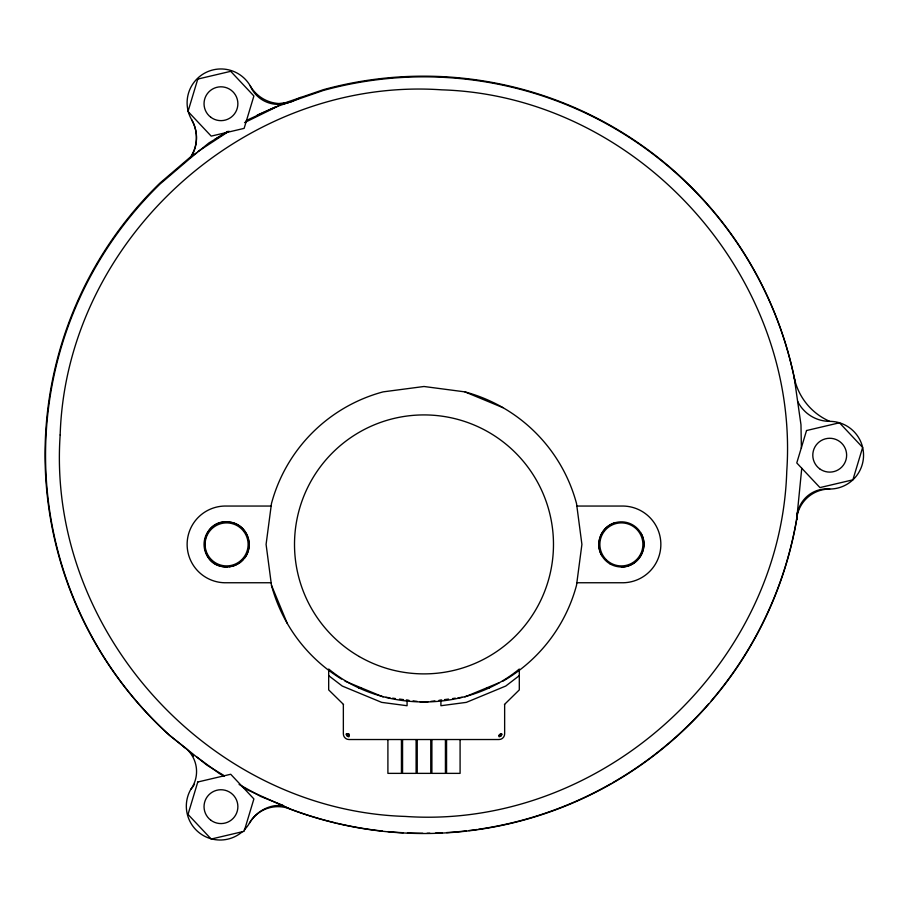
<?xml version="1.0" encoding="UTF-8"?>
<svg xmlns="http://www.w3.org/2000/svg" width="909" height="909" viewBox="0 0 909 909"><rect width="100%" height="100%" fill="white"/><g stroke="black" fill="none" stroke-linecap="round" stroke-linejoin="round"><path stroke-width="1.36" d="M797.341 512.596L796.579 519.539A33.247 33.247 0 0 1 829.712 489.031A33.838 33.838 0 0 0 863.55 455.193A33.838 33.838 0 0 0 829.712 421.356A61.233 61.233 0 0 1 794.239 377.689A378.326 378.326 0 0 0 323.309 90.468L275.495 107.023L257.236 115.091M501.723 734.62L501.825 733.893L500.461 733.893L499.734 734.62L500.995 735.881L499.007 736.71L499.371 734.983L500.995 735.881L501.723 734.62L500.461 733.893L501.45 735.301L499.734 734.62M224.387 775.786L206.957 765.162L169.813 735.529A378.326 378.326 0 0 1 160.041 184.038L190.288 158.2L193.992 150.542A35.724 35.724 0 0 0 191.64 119.715A33.838 33.838 0 0 1 204.025 73.493A33.838 33.838 0 0 1 250.248 85.878A30.236 30.236 0 0 0 289.528 102.115M347.533 733.893L346.545 735.301L348.261 734.62L347.579 736.335L348.988 736.71L348.988 733.893L346.17 733.893L347.579 736.335L348.988 735.347L347.533 733.893L346.261 734.62M348.261 736.62L348.988 735.347M244.385 558.296C254.747 545.832 246.828 524.607 230.716 522.323M346.999 735.881L348.261 734.62M343.545 704.486L328.683 689.897L328.683 669.024C381.7 712.929 466.294 712.929 519.3 669.024L519.3 689.897L504.45 704.486M243.123 559.535L240.181 562.421L235.056 565.318L229.352 566.796M190.288 158.2L208.956 142.906L227.829 131.657M519.3 675.648L505.768 686.034L466.328 702.373L440.91 705.725L440.91 700.419M214.854 139.361L227.591 131.43M190.731 156.768L196.105 153.11M198.151 151.405L229 131.191M246.191 120.556L275.495 107.023M244.544 122.624L278.393 105.955M290.425 102.285L300.959 97.377M615.541 522.607C601.678 526.05 594.475 543.434 601.849 555.683M464.863 696.93L499.086 682.75M278.472 105.092L323.445 89.661A378.564 378.564 0 0 1 795.341 383.166M621.381 566.955C638.05 567.466 649.685 547.309 640.913 533.117M428.082 701.771L419.913 701.771M430.809 701.407L434.9 700.873M438.979 700.339L441.706 699.975M444.433 699.623L448.523 699.078M452.602 698.544L455.329 698.18M458.056 697.828L462.136 697.283M289.051 102.433L278.87 103.524A35.417 35.417 0 0 1 250.248 85.878M271.132 506.052L226.614 506.052A38.36 38.36 0 0 0 187.129 544.4A38.36 38.36 0 0 0 226.614 582.749L271.132 582.749M576.851 506.052L621.381 506.052A38.36 38.36 0 0 1 660.854 544.4A38.36 38.36 0 0 1 621.381 582.749L576.851 582.749M358.93 688.272L361.362 688.272M486.633 688.272L489.065 688.272M229.761 522.061C197.957 517.516 195.605 568.67 227.693 566.773M502.95 407.652L464.863 391.87L423.992 386.495L383.121 391.87A157.905 157.905 0 0 0 271.473 503.529L266.087 544.4L271.473 585.271L287.244 623.358M385.848 697.283L389.938 697.828M392.665 698.18L395.392 698.544M399.471 699.078L403.562 699.623M406.289 699.975L409.016 700.339M413.095 700.873L417.186 701.407M345.045 681.159L383.121 696.93M281.131 804.931L290.051 808.953A378.564 378.564 0 0 0 335.501 822.895M224.137 776.184L219.319 773.514L196.537 756.845M239.101 784.467L260.883 796.534L282.938 805.351L274.972 805.669A35.724 35.724 0 0 0 249.452 823.122A33.838 33.838 0 0 1 244.078 830.133M241.487 786.205L247.509 789.898L290.857 809.362A378.326 378.326 0 0 0 796.693 519.482L801.749 468.317M328.683 675.648L342.227 686.034L381.666 702.373L407.073 705.725L407.073 700.419M185.413 748.016L169.04 734.915A378.564 378.564 0 0 1 159.961 183.073L191.64 155.973A36.246 36.246 0 0 0 191.64 119.715M500.416 736.335L499.371 734.983L499.734 736.62L499.007 735.347M794.239 377.689L800.977 424.753L801.397 448.273M504.643 704.486L504.643 733.893A5.636 5.636 0 0 1 499.007 739.528L348.988 739.528A5.636 5.636 0 0 1 343.352 733.893L343.352 704.486M460.09 739.699L460.09 773.366L446.558 773.366L446.558 739.699M445.421 739.699L445.421 773.366L431.889 773.366L431.889 739.699M430.764 739.699L430.764 773.366L417.231 773.366L417.231 739.699M416.106 739.699L416.106 773.366L402.562 773.366L402.562 739.699M401.437 739.699L401.437 773.366L387.904 773.366L387.904 739.699M797.273 515.414A378.564 378.564 0 0 1 711.202 700.896M708.452 704.077A378.564 378.564 0 0 1 612.621 782.729M611.405 783.422A378.564 378.564 0 0 1 478.6 829.269M477.225 829.474A378.564 378.564 0 0 1 468.908 830.565M466.135 830.894A378.564 378.564 0 0 1 446.592 832.587M442.399 832.826A378.564 378.564 0 0 1 435.411 833.11M429.832 833.235A378.564 378.564 0 0 1 427.037 833.28M422.844 833.292A378.564 378.564 0 0 1 407.448 832.951M403.255 832.746A378.564 378.564 0 0 1 387.893 831.599M382.337 831.031A378.564 378.564 0 0 1 336.864 823.224M194.503 784.103A27.27 27.27 0 0 1 190.845 789.285A33.838 33.838 0 0 0 242.226 831.837M192.049 754.277A27.27 27.27 0 0 1 193.515 756.333M249.452 823.122A32.929 32.929 0 0 1 290.051 808.953M829.712 421.356A35.724 35.724 0 0 1 797.579 401.244M797.125 515.562A29.895 29.895 0 0 1 829.712 489.031M184.152 746.971A30.474 30.474 0 0 1 190.845 789.285M502.95 681.159A157.905 157.905 0 0 0 576.522 585.271L581.908 544.4L576.522 503.529A157.905 157.905 0 0 0 464.863 391.87M341.523 679.057A157.905 157.905 0 0 1 271.473 585.271M60.164 434.957C46.609 630.301 209.559 810.419 405.278 816.43C600.622 829.985 780.74 667.036 786.762 471.305C800.318 275.961 637.357 95.843 441.638 89.832C246.294 76.276 66.175 239.226 60.164 434.957M197.776 79.072L188.015 111.466L211.195 136.123L244.135 128.374L253.895 95.979L230.716 71.322L197.776 79.072M197.776 782.001L188.015 814.407L211.195 839.052L244.135 831.315L253.895 798.909L230.716 774.263L197.776 782.001M806.533 430.536L796.773 462.942L819.952 487.588L852.892 479.838L862.652 447.444L839.473 422.787L806.533 430.536M210.831 117.284A16.919 16.919 0 0 0 237.76 105.705A16.919 16.919 0 0 0 214.274 88.184A16.919 16.919 0 0 0 210.831 117.284M210.831 820.213A16.919 16.919 0 0 0 237.76 808.646A16.919 16.919 0 0 0 214.274 791.114A16.919 16.919 0 0 0 210.831 820.213M819.588 468.749A16.919 16.919 0 0 0 846.518 457.182A16.919 16.919 0 0 0 823.031 439.649A16.919 16.919 0 0 0 819.588 468.749M211.433 559.66A21.521 21.521 0 0 0 247.407 549.911A21.521 21.521 0 0 0 220.989 523.629A21.521 21.521 0 0 0 211.433 559.66M606.201 559.66A21.521 21.521 0 0 0 642.186 549.911A21.521 21.521 0 0 0 615.757 523.629A21.521 21.521 0 0 0 606.201 559.66M610.098 563.932A22.555 22.555 0 0 0 643.936 544.4A22.555 22.555 0 0 0 610.098 524.868A22.555 22.555 0 0 0 610.098 563.932M215.331 563.932A22.555 22.555 0 0 0 249.168 544.4A22.555 22.555 0 0 0 215.331 524.868A22.555 22.555 0 0 0 215.331 563.932M359.248 656.537A129.487 129.487 0 0 0 553.479 544.4A129.487 129.487 0 0 0 359.248 432.264A129.487 129.487 0 0 0 359.248 656.537"/></g></svg>
